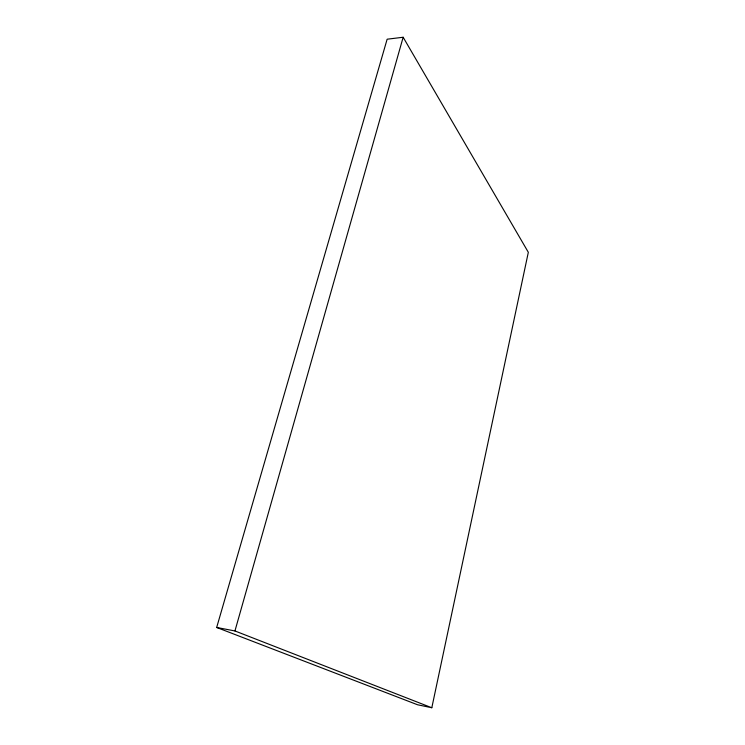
<?xml version="1.0" encoding="UTF-8"?>
<svg xmlns="http://www.w3.org/2000/svg" width="745" height="745" viewBox="0 0 745 745"><rect width="100%" height="100%" fill="white"/><g stroke="black" fill="none" stroke-linecap="round" stroke-linejoin="round"><path stroke-width="1.12" d="M431.811 707.75L528.326 252.294L403.157 37.25L387.139 39.206L216.674 627.467L417.517 704.751L431.811 707.75L234.945 630.95L216.674 627.467M234.945 630.95L403.157 37.25"/></g></svg>
